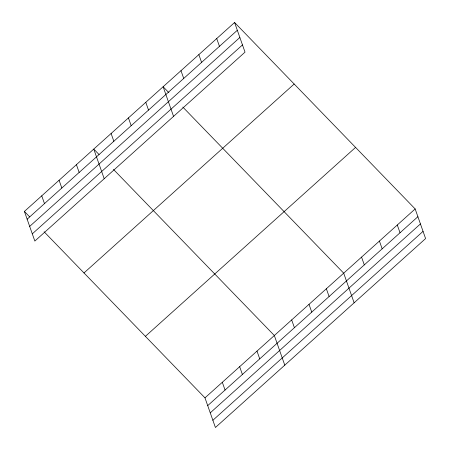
<?xml version="1.0" encoding="UTF-8"?>
<svg xmlns="http://www.w3.org/2000/svg" width="450" height="450" viewBox="0 0 450 450"><rect width="100%" height="100%" fill="white"/><g stroke="black" fill="none" stroke-linecap="round" stroke-linejoin="round"><path stroke-width="0.67" d="M234.585 22.5L245.019 52.138L34.841 241.065L24.407 211.427L234.585 22.5L415.159 208.935L425.593 238.573L215.415 427.5L204.981 397.862L44.106 231.767M27.141 219.195L237.319 30.274M29.683 226.412L239.861 37.485M32.299 233.848L242.482 44.921M83.992 272.947L294.171 84.026M145.389 336.336L355.567 147.409M204.981 397.862L415.159 208.935M207.714 405.63L417.892 216.709M210.257 412.847L420.435 223.92M212.873 420.283L423.056 231.356M168.891 92.689L163.125 86.737L173.559 116.376M182.824 107.078L343.699 273.167L354.133 302.811M99.051 154.536L93.763 149.079L104.203 178.718M113.468 169.425L274.337 335.514L284.777 365.152M24.407 211.427L29.689 216.883M397.294 224.994L400.027 232.763M379.429 241.054L382.162 248.822M361.564 257.113L364.298 264.881M326.357 288.754L329.096 296.527M216.72 38.559L219.454 46.328M309.015 304.341L311.754 312.114M198.855 54.619L201.589 62.387M291.679 319.928L294.412 327.701M180.99 70.678L183.724 78.446M256.995 351.101L259.734 358.875M239.659 366.688L242.393 374.456M145.783 102.319L148.523 110.093M222.317 382.275L225.056 390.043M128.441 117.906L131.181 125.679M111.105 133.493L113.839 141.266M76.421 164.666L79.161 172.44M59.085 180.253L61.819 188.027M41.743 195.84L44.483 203.608"/></g></svg>
